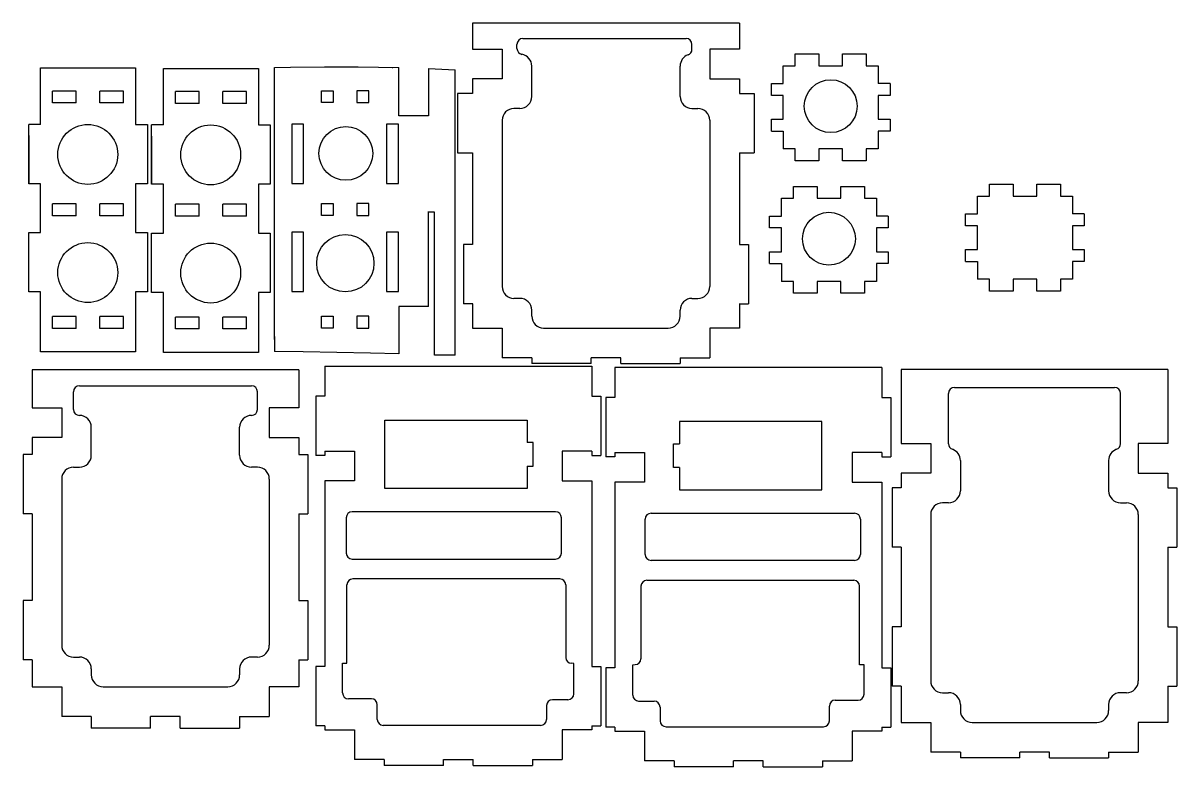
# Model space of a CAD drawing. Header units: inches. Extents: x 24 to 382, y 5 to 151.
# Drawn here: x 23.6 to 218.1, y 5.2 to 130.5 of the extents above; entities that cross this region are included whole.
import ezdxf

# ---------------------------------------------------------------- set-up
doc = ezdxf.new("R2010")
doc.units = ezdxf.units.IN
doc.header["$MEASUREMENT"] = 0
doc.layers.add('7', color=7, linetype='Continuous')

msp = doc.modelspace()

# ---------------------------------------------------------------- linework, layer by layer
at = {"color": 240, "true_color": 0xed1f24}
for p, q in [((99.33, 130.53), (99.33, 126.15)), ((144.33, 130.53), (99.33, 130.53)), ((144.33, 130.53), (144.33, 126.15)), ((106.83, 126.25), (106.83, 126.94)), ((107.83, 127.94), (135.33, 127.94)), ((136.33, 126.12), (136.33, 126.94)), ((99.33, 126.15), (104.33, 126.15)), ((104.33, 126.15), (104.33, 121.15)), ((144.33, 126.15), (139.33, 126.15)), ((139.33, 126.15), (139.33, 121.15)), ((65.96, 77.24), (65.96, 123.04)), ((86.93, 114.92), (86.93, 123.06)), ((91.93, 122.87), (91.93, 115.92)), ((96.43, 115.57), (96.43, 122.68)), ((109.33, 118.15), (109.33, 123.3)), ((134.33, 118.15), (134.33, 123.3)), ((99.33, 121.15), (99.33, 118.65)), ((104.33, 121.15), (99.33, 121.15)), ((139.33, 121.15), (144.33, 121.15)), ((144.33, 121.15), (144.33, 118.65)), ((28.53, 117.07), (28.53, 119.07)), ((32.53, 119.07), (28.53, 119.07)), ((32.53, 117.07), (32.53, 119.07)), ((36.53, 117.07), (36.53, 119.07)), ((40.53, 119.07), (36.53, 119.07)), ((40.53, 117.07), (40.53, 119.07)), ((49.25, 117), (49.25, 119)), ((53.25, 119), (49.25, 119)), ((53.25, 117), (53.25, 119)), ((57.25, 117), (57.25, 119)), ((61.25, 119), (57.25, 119)), ((61.25, 117), (61.25, 119)), ((99.33, 118.65), (96.83, 118.65)), ((96.83, 118.65), (96.83, 108.65)), ((144.33, 118.65), (146.83, 118.65)), ((146.83, 118.65), (146.83, 108.65)), ((149.71, 120.35), (151.71, 120.35)), ((169.71, 120.35), (167.71, 120.35)), ((32.53, 117.07), (28.53, 117.07)), ((40.53, 117.07), (36.53, 117.07)), ((53.25, 117), (49.25, 117)), ((61.25, 117), (57.25, 117)), ((91.93, 114.92), (86.93, 114.92)), ((91.93, 115.92), (91.93, 114.92)), ((107.33, 116.15), (106.33, 116.15)), ((136.33, 116.15), (137.33, 116.15)), ((26.52, 113.46), (24.53, 113.46)), ((42.53, 113.46), (44.53, 113.46)), ((44.53, 113.46), (44.53, 103.46)), ((47.25, 113.39), (45.25, 113.39)), ((63.25, 113.39), (65.25, 113.39)), ((65.25, 113.39), (65.25, 103.39)), ((104.33, 114.15), (104.33, 86.15)), ((139.33, 114.15), (139.33, 86.15)), ((24.53, 111.58), (24.53, 103.46)), ((45.25, 111.5), (45.25, 103.39)), ((149.71, 112.35), (151.71, 112.35)), ((151.71, 112.35), (151.71, 109.35)), ((169.71, 112.35), (167.71, 112.35)), ((167.71, 112.35), (167.71, 109.35)), ((96.83, 108.65), (99.33, 108.65)), ((99.33, 108.65), (99.33, 93.21)), ((144.33, 108.65), (144.33, 93.21)), ((144.33, 108.65), (146.83, 108.65)), ((26.53, 103.46), (24.53, 103.46)), ((44.53, 103.46), (42.53, 103.46)), ((47.25, 103.39), (45.25, 103.39)), ((65.25, 103.39), (63.25, 103.39)), ((42.53, 101.58), (42.53, 101.58)), ((63.25, 101.51), (63.25, 101.5)), ((28.53, 98.07), (28.53, 100.07)), ((32.53, 100.07), (28.53, 100.07)), ((32.53, 98.07), (32.53, 100.07)), ((36.53, 98.07), (36.53, 100.07)), ((40.53, 100.07), (36.53, 100.07)), ((40.53, 98.07), (40.53, 100.07)), ((49.25, 98), (49.25, 100)), ((53.25, 100), (49.25, 100)), ((53.25, 98), (53.25, 100)), ((57.25, 98), (57.25, 100)), ((61.25, 100), (57.25, 100)), ((61.25, 98), (61.25, 100)), ((32.53, 98.07), (28.53, 98.07)), ((40.53, 98.07), (36.53, 98.07)), ((53.25, 98), (49.25, 98)), ((61.25, 98), (57.25, 98)), ((91.93, 82.8), (91.93, 98.79)), ((92.93, 98.7), (91.93, 98.7)), ((92.93, 74.58), (92.93, 98.7)), ((149.42, 98.02), (151.42, 98.02)), ((169.42, 98.02), (167.42, 98.02)), ((182.45, 98.39), (184.45, 98.39)), ((202.45, 98.39), (200.45, 98.39)), ((99.33, 93.21), (97.83, 93.21)), ((97.83, 93.21), (97.83, 83.21)), ((144.33, 93.21), (145.83, 93.21)), ((145.83, 93.21), (145.83, 83.21)), ((149.42, 90.02), (151.42, 90.02)), ((151.42, 90.02), (151.42, 87.02)), ((169.42, 90.02), (167.42, 90.02)), ((167.42, 90.02), (167.42, 87.02)), ((182.45, 90.39), (184.45, 90.39)), ((184.45, 90.39), (184.45, 87.39)), ((202.45, 90.39), (200.45, 90.39)), ((200.45, 90.39), (200.45, 87.39)), ((107.33, 84.15), (106.33, 84.15)), ((136.33, 84.15), (137.33, 84.15)), ((91.93, 82.8), (86.93, 82.8)), ((86.93, 82.8), (86.93, 74.83)), ((99.4, 83.21), (97.83, 83.21)), ((99.33, 83.21), (99.33, 79.15)), ((109.33, 81.15), (109.33, 82.15)), ((134.33, 81.15), (134.33, 82.15)), ((144.27, 83.21), (145.83, 83.21)), ((144.33, 83.21), (144.33, 79.15)), ((28.53, 79.07), (28.53, 81.07)), ((32.53, 81.07), (28.53, 81.07)), ((32.53, 79.07), (32.53, 81.07)), ((36.53, 79.07), (36.53, 81.07)), ((40.53, 81.07), (36.53, 81.07)), ((40.53, 79.07), (40.53, 81.07)), ((49.25, 79), (49.25, 81)), ((53.25, 81), (49.25, 81)), ((53.25, 79), (53.25, 81)), ((57.25, 79), (57.25, 81)), ((61.25, 81), (57.25, 81)), ((61.25, 79), (61.25, 81)), ((32.53, 79.07), (28.53, 79.07)), ((40.53, 79.07), (36.53, 79.07)), ((53.25, 79), (49.25, 79)), ((61.25, 79), (57.25, 79)), ((99.33, 79.15), (104.33, 79.15)), ((104.33, 79.15), (104.33, 74.15)), ((111.33, 79.15), (132.33, 79.15)), ((144.33, 79.15), (139.33, 79.15)), ((139.33, 79.15), (139.33, 74.15)), ((65.96, 77.72), (65.96, 75.19)), ((96.43, 74.58), (92.93, 74.58)), ((109.33, 74.15), (104.33, 74.15)), ((109.33, 74.15), (109.33, 73.15)), ((124.33, 74.15), (119.33, 74.15)), ((119.33, 73.15), (119.33, 74.15)), ((124.33, 73.15), (124.33, 74.15)), ((134.33, 74.15), (139.33, 74.15)), ((134.33, 74.15), (134.33, 73.15)), ((25.09, 72.1), (25.09, 65.71)), ((70.09, 72.1), (25.09, 72.1)), ((70.09, 72.1), (70.09, 65.71)), ((74.45, 72.74), (119.45, 72.74)), ((74.45, 72.74), (74.45, 67.66)), ((119.33, 73.15), (109.33, 73.15)), ((119.45, 72.74), (119.45, 67.66)), ((123.32, 72.51), (123.32, 67.44)), ((168.32, 72.51), (123.32, 72.51)), ((124.33, 73.15), (134.33, 73.15)), ((168.32, 72.51), (168.32, 67.44)), ((171.56, 72.18), (171.56, 59.71)), ((216.56, 72.18), (171.56, 72.18)), ((216.56, 72.18), (216.56, 59.71)), ((32.09, 65.43), (32.09, 68.43)), ((33.09, 69.43), (62.09, 69.43)), ((63.09, 65.43), (63.09, 68.43)), ((179.56, 59.67), (179.56, 68.13)), ((180.56, 69.13), (207.56, 69.13)), ((208.56, 59.67), (208.56, 68.13)), ((74.45, 67.66), (72.95, 67.66)), ((72.95, 67.66), (72.95, 57.66)), ((119.45, 67.66), (120.95, 67.66)), ((120.95, 67.66), (120.95, 57.66)), ((123.32, 67.44), (121.82, 67.44)), ((121.82, 67.44), (121.82, 57.44)), ((168.32, 67.44), (169.82, 67.44)), ((169.82, 67.44), (169.82, 57.44)), ((25.09, 65.71), (30.09, 65.71)), ((30.09, 65.71), (30.09, 60.71)), ((33.09, 64.43), (33.09, 64.43)), ((62.09, 64.43), (62.09, 64.43)), ((70.09, 65.71), (65.09, 65.71)), ((65.09, 65.71), (65.09, 60.71)), ((35.09, 57.71), (35.09, 62.43)), ((60.09, 57.71), (60.09, 62.43)), ((84.55, 63.64), (108.55, 63.64)), ((84.55, 52.14), (84.55, 63.64)), ((108.55, 63.64), (108.55, 59.89)), ((158.22, 63.41), (134.22, 63.41)), ((134.22, 63.41), (134.22, 59.66)), ((158.22, 51.91), (158.22, 63.41)), ((25.09, 60.71), (25.09, 57.82)), ((30.09, 60.71), (25.09, 60.71)), ((65.09, 60.71), (70.09, 60.71)), ((70.09, 60.71), (70.09, 57.82)), ((74.45, 58.43), (74.45, 57.66)), ((74.45, 58.43), (79.45, 58.43)), ((79.45, 58.43), (79.45, 53.43)), ((109.55, 59.89), (108.55, 59.89)), ((109.55, 55.89), (109.55, 59.89)), ((119.45, 58.43), (114.45, 58.43)), ((114.45, 58.43), (114.45, 53.43)), ((119.45, 58.43), (119.45, 57.66)), ((133.22, 55.66), (133.22, 59.66)), ((133.22, 59.66), (134.22, 59.66)), ((171.56, 59.71), (176.56, 59.71)), ((176.56, 59.71), (176.56, 54.71)), ((216.56, 59.71), (211.56, 59.71)), ((211.56, 59.71), (211.56, 54.71)), ((25.09, 57.82), (23.59, 57.82)), ((23.59, 57.82), (23.59, 47.82)), ((70.09, 57.82), (71.59, 57.82)), ((71.59, 57.82), (71.59, 47.82)), ((74.45, 57.66), (72.95, 57.66)), ((119.45, 57.66), (120.95, 57.66)), ((123.32, 57.44), (121.82, 57.44)), ((123.32, 58.21), (123.32, 57.44)), ((123.32, 58.21), (128.32, 58.21)), ((128.32, 58.21), (128.32, 53.21)), ((168.32, 58.21), (163.32, 58.21)), ((163.32, 58.21), (163.32, 53.21)), ((168.32, 58.21), (168.32, 57.44)), ((168.32, 57.44), (169.82, 57.44)), ((181.56, 56.84), (181.56, 51.71)), ((206.56, 56.84), (206.56, 51.71)), ((32.09, 55.71), (33.09, 55.71)), ((63.09, 55.71), (62.09, 55.71)), ((108.55, 55.89), (108.55, 52.14)), ((108.55, 55.89), (109.55, 55.89)), ((134.22, 55.66), (133.22, 55.66)), ((134.22, 55.66), (134.22, 51.91)), ((171.56, 54.71), (171.56, 52.22)), ((176.56, 54.71), (171.56, 54.71)), ((211.56, 54.71), (216.56, 54.71)), ((216.56, 54.71), (216.56, 52.22)), ((30.09, 53.71), (30.09, 25.71)), ((65.09, 53.71), (65.09, 25.71)), ((74.45, 53.43), (74.45, 22.11)), ((79.45, 53.43), (74.45, 53.43)), ((114.45, 53.43), (119.45, 53.43)), ((119.45, 53.43), (119.45, 22.11)), ((123.32, 53.21), (123.32, 21.89)), ((128.32, 53.21), (123.32, 53.21)), ((163.32, 53.21), (168.32, 53.21)), ((168.32, 53.21), (168.32, 21.89)), ((108.55, 52.14), (84.55, 52.14)), ((134.22, 51.91), (158.22, 51.91)), ((171.56, 52.22), (170.06, 52.22)), ((170.06, 52.22), (170.06, 42.22)), ((216.56, 52.22), (218.06, 52.22)), ((218.06, 52.22), (218.06, 42.22)), ((179.56, 49.71), (178.56, 49.71)), ((208.56, 49.71), (209.56, 49.71)), ((25.09, 47.82), (23.59, 47.82)), ((25.09, 47.82), (25.09, 33.27)), ((70.09, 47.82), (70.09, 33.27)), ((70.09, 47.82), (71.59, 47.82)), ((78.05, 47.18), (78.05, 41.23)), ((113.33, 48.18), (79.05, 48.18)), ((114.33, 41.23), (114.33, 47.18)), ((128.43, 41.01), (128.43, 46.95)), ((129.43, 47.95), (163.72, 47.95)), ((164.72, 46.95), (164.72, 41.01)), ((176.56, 47.71), (176.56, 19.71)), ((211.56, 47.71), (211.56, 19.71)), ((171.56, 42.22), (170.06, 42.22)), ((171.56, 42.22), (171.56, 28.79)), ((216.56, 42.22), (216.56, 28.79)), ((216.56, 42.22), (218.06, 42.22)), ((79.05, 40.23), (113.33, 40.23)), ((163.72, 40.01), (129.43, 40.01)), ((78.18, 22.66), (78.18, 35.88)), ((114.04, 36.88), (79.18, 36.88)), ((115.04, 35.88), (115.04, 23.66)), ((127.73, 35.65), (127.73, 23.44)), ((128.73, 36.65), (163.59, 36.65)), ((164.59, 22.43), (164.59, 35.65)), ((25.09, 33.27), (23.59, 33.27)), ((23.59, 33.27), (23.59, 23.27)), ((70.09, 33.27), (71.59, 33.27)), ((71.59, 33.27), (71.59, 23.27)), ((171.56, 28.79), (170.06, 28.79)), ((170.06, 28.79), (170.06, 18.79)), ((216.56, 28.79), (218.06, 28.79)), ((218.06, 28.79), (218.06, 18.79)), ((32.09, 23.71), (33.09, 23.71)), ((63.09, 23.71), (62.09, 23.71)), ((25.09, 23.27), (23.59, 23.27)), ((25.09, 23.27), (25.09, 18.71)), ((35.09, 21.71), (35.09, 20.71)), ((60.09, 21.71), (60.09, 20.71)), ((70.09, 23.27), (70.09, 18.71)), ((70.09, 23.27), (71.59, 23.27)), ((74.45, 22.11), (72.95, 22.11)), ((72.95, 22.11), (72.95, 12.11)), ((77.44, 22.66), (78.18, 22.66)), ((77.44, 17.68), (77.44, 22.66)), ((116.43, 22.61), (116.04, 22.66)), ((116.43, 17.53), (116.43, 22.61)), ((119.45, 22.11), (120.95, 22.11)), ((120.95, 22.11), (120.95, 12.11)), ((123.32, 21.89), (121.82, 21.89)), ((121.82, 21.89), (121.82, 11.89)), ((126.34, 22.39), (126.73, 22.44)), ((126.34, 17.3), (126.34, 22.39)), ((165.33, 22.43), (164.59, 22.43)), ((165.33, 17.45), (165.33, 22.43)), ((168.32, 21.89), (169.82, 21.89)), ((169.82, 21.89), (169.82, 11.89)), ((25.09, 18.71), (30.09, 18.71)), ((30.09, 18.71), (30.09, 13.71)), ((37.09, 18.71), (58.09, 18.71)), ((70.09, 18.71), (65.09, 18.71)), ((65.09, 18.71), (65.09, 13.71)), ((171.56, 18.79), (170.06, 18.79)), ((171.56, 18.79), (171.56, 12.71)), ((178.56, 17.71), (179.56, 17.71)), ((209.56, 17.71), (208.56, 17.71)), ((216.56, 18.79), (216.56, 12.71)), ((216.56, 18.79), (218.06, 18.79)), ((82.29, 16.68), (78.44, 16.68)), ((83.29, 13.2), (83.29, 15.68)), ((115.43, 16.53), (112.82, 16.53)), ((127.34, 16.3), (129.95, 16.3)), ((160.48, 16.45), (164.33, 16.45)), ((181.56, 15.71), (181.56, 14.71)), ((206.56, 15.71), (206.56, 14.71)), ((35.09, 13.71), (30.09, 13.71)), ((35.09, 13.71), (35.09, 11.71)), ((50.09, 13.71), (45.09, 13.71)), ((45.09, 11.71), (45.09, 13.71)), ((50.09, 11.71), (50.09, 13.71)), ((60.09, 13.71), (65.09, 13.71)), ((60.09, 13.71), (60.09, 11.71)), ((111.82, 15.53), (111.82, 13.2)), ((130.95, 15.3), (130.95, 12.97)), ((159.48, 12.97), (159.48, 15.45)), ((45.09, 11.71), (35.09, 11.71)), ((50.09, 11.71), (60.09, 11.71)), ((74.45, 12.11), (72.95, 12.11)), ((74.45, 12.11), (74.45, 11.43)), ((110.82, 12.2), (84.29, 12.2)), ((119.45, 12.11), (119.45, 11.43)), ((119.45, 12.11), (120.95, 12.11)), ((123.32, 11.89), (121.82, 11.89)), ((123.32, 11.89), (123.32, 11.21)), ((131.95, 11.97), (158.48, 11.97)), ((168.32, 11.89), (168.32, 11.21)), ((168.32, 11.89), (169.82, 11.89)), ((171.56, 12.71), (176.56, 12.71)), ((176.56, 12.71), (176.56, 7.71)), ((183.56, 12.71), (204.56, 12.71)), ((216.56, 12.71), (211.56, 12.71)), ((211.56, 12.71), (211.56, 7.71)), ((74.45, 11.43), (79.45, 11.43)), ((79.45, 11.43), (79.45, 6.43)), ((119.45, 11.43), (114.45, 11.43)), ((114.45, 11.43), (114.45, 6.43)), ((123.32, 11.21), (128.32, 11.21)), ((128.32, 11.21), (128.32, 6.21)), ((168.32, 11.21), (163.32, 11.21)), ((163.32, 11.21), (163.32, 6.21)), ((84.45, 6.43), (79.45, 6.43)), ((84.45, 6.43), (84.45, 5.43)), ((94.45, 6.43), (99.45, 6.43)), ((94.45, 5.43), (94.45, 6.43)), ((99.45, 5.43), (99.45, 6.43)), ((109.45, 6.43), (114.45, 6.43)), ((109.45, 6.43), (109.45, 5.43)), ((133.32, 6.21), (128.32, 6.21)), ((133.32, 6.21), (133.32, 5.21)), ((148.32, 6.21), (143.32, 6.21)), ((143.32, 5.21), (143.32, 6.21)), ((148.32, 5.21), (148.32, 6.21)), ((158.32, 6.21), (163.32, 6.21)), ((158.32, 6.21), (158.32, 5.21)), ((181.56, 7.71), (176.56, 7.71)), ((181.56, 7.71), (181.56, 6.71)), ((191.56, 6.71), (181.56, 6.71)), ((196.56, 7.71), (191.56, 7.71)), ((191.56, 6.71), (191.56, 7.71)), ((196.56, 6.71), (196.56, 7.71)), ((196.56, 6.71), (206.56, 6.71)), ((206.56, 7.71), (211.56, 7.71)), ((206.56, 7.71), (206.56, 6.71)), ((94.45, 5.43), (84.45, 5.43)), ((99.45, 5.43), (109.45, 5.43)), ((143.32, 5.21), (133.32, 5.21)), ((148.32, 5.21), (158.32, 5.21))]:
    msp.add_line(p, q, dxfattribs=at)
for points in [[(151.71, 120.35), (151.71, 123.35), (153.71, 123.35), (153.71, 125.35), (157.71, 125.35), (157.71, 123.35), (161.71, 123.35), (161.71, 125.35), (165.71, 125.35), (165.71, 123.35), (167.71, 123.35), (167.71, 120.35)], [(26.52, 113.46), (26.52, 113.46), (26.53, 122.97), (42.53, 122.97), (42.53, 113.46)], [(47.25, 113.39), (47.25, 113.39), (47.25, 122.9), (63.25, 122.9), (63.25, 113.39)], [(149.71, 112.35), (149.71, 114.35), (151.71, 114.35), (151.71, 118.35), (149.71, 118.35), (149.71, 120.35)], [(169.71, 120.35), (169.71, 118.35), (167.71, 118.35), (167.71, 114.35), (169.71, 114.35), (169.71, 112.35)], [(24.53, 103.46), (24.53, 113.46)], [(45.25, 103.39), (45.25, 113.39)], [(167.71, 109.35), (165.71, 109.35), (165.71, 107.35), (161.71, 107.35), (161.71, 109.35), (157.71, 109.35), (157.71, 107.35), (153.71, 107.35), (153.71, 109.35), (151.71, 109.35)], [(42.53, 103.46), (42.53, 95.23), (44.53, 95.23), (44.53, 85.23), (42.53, 85.23), (42.53, 75.12), (26.53, 75.12), (26.53, 85.23), (24.53, 85.23), (24.53, 95.23), (26.53, 95.23), (26.53, 103.46)], [(63.25, 103.39), (63.25, 95.16), (65.25, 95.16), (65.25, 85.16), (63.25, 85.16), (63.25, 75.05), (47.25, 75.05), (47.25, 85.16), (45.25, 85.16), (45.25, 95.16), (47.25, 95.16), (47.25, 103.39)], [(184.45, 98.39), (184.45, 101.39), (186.45, 101.39), (186.45, 103.39), (190.45, 103.39), (190.45, 101.39), (194.45, 101.39), (194.45, 103.39), (198.45, 103.39), (198.45, 101.39), (200.45, 101.39), (200.45, 98.39)], [(151.42, 98.02), (151.42, 101.02), (153.42, 101.02), (153.42, 103.02), (157.42, 103.02), (157.42, 101.02), (161.42, 101.02), (161.42, 103.02), (165.42, 103.02), (165.42, 101.02), (167.42, 101.02), (167.42, 98.02)], [(149.42, 90.02), (149.42, 92.02), (151.42, 92.02), (151.42, 96.02), (149.42, 96.02), (149.42, 98.02)], [(169.42, 98.02), (169.42, 96.02), (167.42, 96.02), (167.42, 92.02), (169.42, 92.02), (169.42, 90.02)], [(182.45, 90.39), (182.45, 92.39), (184.45, 92.39), (184.45, 96.39), (182.45, 96.39), (182.45, 98.39)], [(202.45, 98.39), (202.45, 96.39), (200.45, 96.39), (200.45, 92.39), (202.45, 92.39), (202.45, 90.39)], [(167.42, 87.02), (165.42, 87.02), (165.42, 85.02), (161.42, 85.02), (161.42, 87.02), (157.42, 87.02), (157.42, 85.02), (153.42, 85.02), (153.42, 87.02), (151.42, 87.02)], [(200.45, 87.39), (198.45, 87.39), (198.45, 85.39), (194.45, 85.39), (194.45, 87.39), (190.45, 87.39), (190.45, 85.39), (186.45, 85.39), (186.45, 87.39), (184.45, 87.39)]]:
    msp.add_lwpolyline(points, dxfattribs=at)
for points in [[(75.86, 117.14), (73.86, 117.14), (73.86, 119.14), (75.86, 119.14)], [(79.86, 117.14), (81.86, 117.14), (81.86, 119.14), (79.86, 119.14)], [(68.86, 103.53), (70.86, 103.53), (70.86, 113.53), (68.86, 113.53)], [(86.86, 113.53), (84.86, 113.53), (84.86, 103.53), (86.86, 103.53)], [(75.86, 98.14), (73.86, 98.14), (73.86, 100.14), (75.86, 100.14)], [(79.86, 98.14), (81.86, 98.14), (81.86, 100.14), (79.86, 100.14)], [(68.86, 85.3), (70.86, 85.3), (70.86, 95.3), (68.86, 95.3)], [(86.86, 95.3), (84.86, 95.3), (84.86, 85.3), (86.86, 85.3)], [(75.86, 79.14), (73.86, 79.14), (73.86, 81.14), (75.86, 81.14)], [(79.86, 79.14), (81.86, 79.14), (81.86, 81.14), (79.86, 81.14)]]:
    msp.add_lwpolyline(points, close=True, dxfattribs=at)
at = {"color": 1}
for centre in [(159.71, 116.53), (159.42, 94.2)]:
    msp.add_circle(centre, 4.45, dxfattribs=at)
at = {"color": 240, "true_color": 0xed1f24}
for centre, radius in [((34.49, 108.4), 5.05), ((55.21, 108.33), 5.05), ((77.98, 108.58), 4.53), ((34.49, 88.49), 5.05), ((55.21, 88.42), 5.05), ((77.9, 90.07), 4.83)]:
    msp.add_circle(centre, radius, dxfattribs=at)
for centre, radius, start, end in [((107.83, 126.94), 1, 90, 180), ((135.33, 126.94), 1, 0, 90), ((107.83, 126.25), 1, 180, 260.4059), ((107.33, 123.3), 2, 0, 80.4059), ((136.33, 123.3), 2, 109.4712, 180), ((135.33, 126.12), 1, 289.4712, 0), ((107.33, 118.15), 2, 270, 0), ((136.33, 118.15), 2, 180, 270), ((106.33, 114.15), 2, 90, 180), ((137.33, 114.15), 2, 0, 90), ((106.33, 86.15), 2, 180, 270), ((137.33, 86.15), 2, 270, 0), ((107.33, 82.15), 2, 0, 90), ((136.33, 82.15), 2, 90, 180), ((111.33, 81.15), 2, 180, 270), ((132.33, 81.15), 2, 270, 0), ((33.09, 68.43), 1, 90, 180), ((62.09, 68.43), 1, 0, 90), ((180.56, 68.13), 1, 90, 180), ((207.56, 68.13), 1, 0, 90), ((33.09, 65.43), 1, 180, 270), ((33.09, 62.43), 2, 0, 90), ((62.09, 62.43), 2, 90, 180), ((62.09, 65.43), 1, 270, 0), ((180.56, 59.67), 1, 180, 250.5288), ((179.56, 56.84), 2, 0, 70.5288), ((208.56, 56.84), 2, 109.4712, 180), ((207.56, 59.67), 1, 289.4712, 0), ((33.09, 57.71), 2, 270, 0), ((62.09, 57.71), 2, 180, 270), ((32.09, 53.71), 2, 90, 180), ((63.09, 53.71), 2, 0, 90), ((179.56, 51.71), 2, 270, 0), ((208.56, 51.71), 2, 180, 270), ((178.56, 47.71), 2, 90, 180), ((209.56, 47.71), 2, 0, 90), ((79.05, 47.18), 1, 90, 180), ((113.33, 47.18), 1, 0, 90), ((129.43, 46.95), 1, 90, 180), ((163.72, 46.95), 1, 0, 90), ((79.05, 41.23), 1, 180, 270), ((113.33, 41.23), 1, 270, 0), ((129.43, 41.01), 1, 180, 270), ((163.72, 41.01), 1, 270, 0), ((79.18, 35.88), 1, 90, 180), ((114.04, 35.88), 1, 0, 90), ((128.73, 35.65), 1, 90, 180), ((163.59, 35.65), 1, 0, 90), ((32.09, 25.71), 2, 180, 270), ((63.09, 25.71), 2, 270, 0), ((33.09, 21.71), 2, 0, 90), ((62.09, 21.71), 2, 90, 180), ((116.04, 23.66), 1, 180, 270), ((126.73, 23.44), 1, 270, 0), ((37.09, 20.71), 2, 180, 270), ((58.09, 20.71), 2, 270, 0), ((178.56, 19.71), 2, 180, 270), ((209.56, 19.71), 2, 270, 0), ((78.44, 17.68), 1, 180, 270), ((115.43, 17.53), 1, 270, 0), ((179.56, 15.71), 2, 0, 90), ((208.56, 15.71), 2, 90, 180), ((82.29, 15.68), 1, 0, 90), ((112.82, 15.53), 1, 90, 180), ((127.34, 17.3), 1, 180, 270), ((129.95, 15.3), 1, 0, 90), ((160.48, 15.45), 1, 90, 180), ((164.33, 17.45), 1, 270, 0), ((183.56, 14.71), 2, 180, 270), ((204.56, 14.71), 2, 270, 0), ((84.29, 13.2), 1, 180, 270), ((110.82, 13.2), 1, 270, 0), ((131.95, 12.97), 1, 180, 270), ((158.48, 12.97), 1, 270, 0)]:
    msp.add_arc(centre, radius, start, end, dxfattribs=at)
at = {"layer": '7', "color": 240, "linetype": 'Continuous', "true_color": 0xed1f24}
for points in [[(65.96, 123.04), (68.68, 123.1), (74.37, 123.16), (80.07, 123.15)], [(65.96, 123.04), (65.96, 123.04)], [(80.07, 123.15), (86.93, 123.06)], [(85.77, 123.06), (85.93, 123.05)], [(91.93, 122.87), (96.43, 122.68)], [(96.43, 74.58), (96.43, 115.57)], [(76.46, 75.04), (70.77, 75.13), (65.96, 75.19)], [(82.16, 74.93), (76.46, 75.04)], [(86.93, 74.83), (82.16, 74.93)]]:
    msp.add_lwpolyline(points, dxfattribs=at)

doc.saveas('drawing.dxf')
